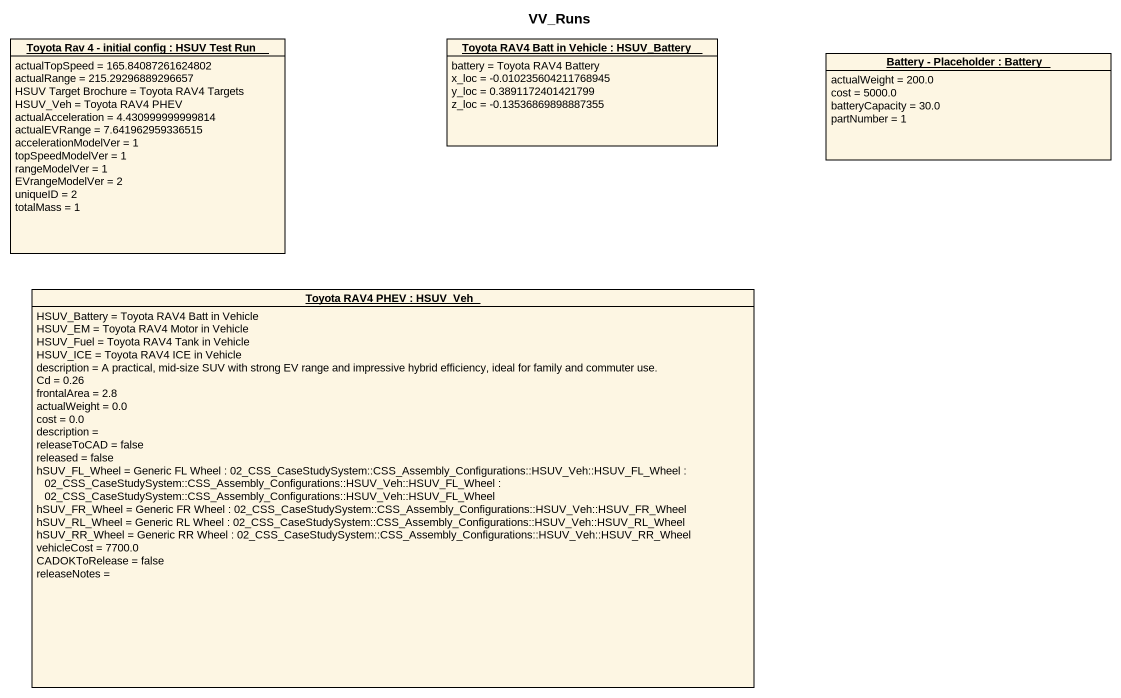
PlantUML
@startuml
title VV_Runs
hide circle
hide empty members
object "Toyota Rav 4 - initial config : HSUV Test Run" as Toyota_Rav_4_initial_config {
  actualTopSpeed = 165.84087261624802
  actualRange = 215.29296889296657
  HSUV Target Brochure = Toyota RAV4 Targets
  HSUV_Veh = Toyota RAV4 PHEV
  actualAcceleration = 4.430999999999814
  actualEVRange = 7.641962959336515
  accelerationModelVer = 1
  topSpeedModelVer = 1
  rangeModelVer = 1
  EVrangeModelVer = 2
  uniqueID = 2
  totalMass = 1
}
object "Toyota RAV4 Batt in Vehicle : HSUV_Battery" as Toyota_RAV4_Batt_in_Vehicle {
  battery = Toyota RAV4 Battery
  x_loc = -0.010235604211768945
  y_loc = 0.3891172401421799
  z_loc = -0.13536869898887355
}
object "Battery - Placeholder : Battery" as Battery_Placeholder {
  actualWeight = 200.0
  cost = 5000.0
  batteryCapacity = 30.0
  partNumber = 1
}
object "Toyota RAV4 PHEV : HSUV_Veh" as Toyota_RAV4_PHEV {
  HSUV_Battery = Toyota RAV4 Batt in Vehicle
  HSUV_EM = Toyota RAV4 Motor in Vehicle
  HSUV_Fuel = Toyota RAV4 Tank in Vehicle
  HSUV_ICE = Toyota RAV4 ICE in Vehicle
  description = A practical, mid-size SUV with strong EV range and impressive hybrid efficiency, ideal for family and commuter use.
  Cd = 0.26
  frontalArea = 2.8
  actualWeight = 0.0
  cost = 0.0
  description =
  releaseToCAD = false
  released = false
  hSUV_FL_Wheel = Generic FL Wheel : 02_CSS_CaseStudySystem::CSS_Assembly_Configurations::HSUV_Veh::HSUV_FL_Wheel : 02_CSS_CaseStudySystem::CSS_Assembly_Configurations::HSUV_Veh::HSUV_FL_Wheel : 02_CSS_CaseStudySystem::CSS_Assembly_Configurations::HSUV_Veh::HSUV_FL_Wheel
  hSUV_FR_Wheel = Generic FR Wheel : 02_CSS_CaseStudySystem::CSS_Assembly_Configurations::HSUV_Veh::HSUV_FR_Wheel
  hSUV_RL_Wheel = Generic RL Wheel : 02_CSS_CaseStudySystem::CSS_Assembly_Configurations::HSUV_Veh::HSUV_RL_Wheel
  hSUV_RR_Wheel = Generic RR Wheel : 02_CSS_CaseStudySystem::CSS_Assembly_Configurations::HSUV_Veh::HSUV_RR_Wheel
  vehicleCost = 7700.0
  CADOKToRelease = false
  releaseNotes =
}
@enduml
